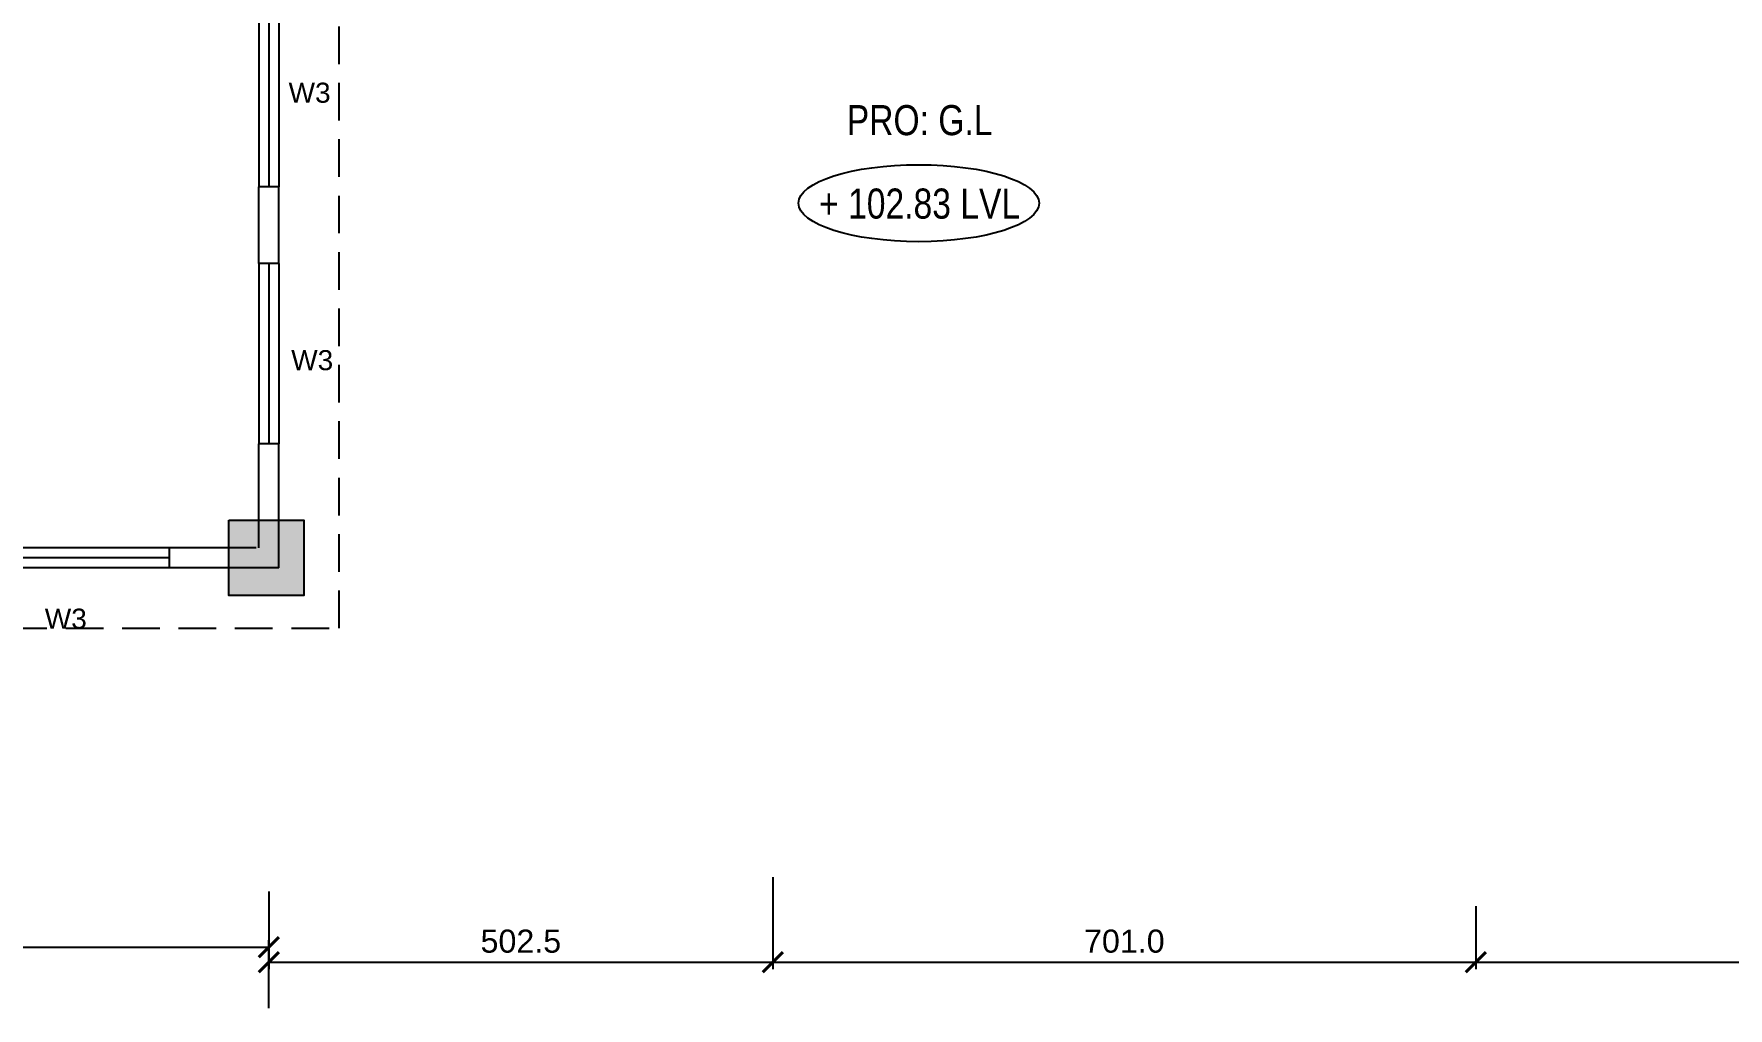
# Model space of a CAD drawing. Extents: x 53439 to 79867, y -144071 to -73305.
# Drawn here: x 61628 to 63317, y -128606 to -127634 of the extents above; entities that cross this region are included whole.
import ezdxf
from ezdxf.enums import TextEntityAlignment as Align

# ---------------------------------------------------------------- set-up
doc = ezdxf.new("R2010")
doc.units = 0
doc.header["$LTSCALE"] = 0.1
doc.header["$MEASUREMENT"] = 0
doc.header["$PDMODE"] = 35
doc.header["$PDSIZE"] = -0.8
doc.linetypes.add('HIDDEN', pattern=[0.375, 0.25, -0.125])
doc.layers.get('0').update_dxf_attribs({"linetype": 'CONTINUOUS'})
doc.layers.get('DEFPOINTS').update_dxf_attribs({"linetype": 'CONTINUOUS'})
for name, color, linetype in [('DOOR', 30, 'CONTINUOUS'), ('ESELEVATION', 7, 'CONTINUOUS'), ('HAT', 253, 'CONTINUOUS'), ('THIN_HA', 253, 'CONTINUOUS'), ('WALL', 6, 'CONTINUOUS'), ('WIN', 102, 'CONTINUOUS')]:
    doc.layers.add(name, color=color, linetype=linetype)
doc.styles.add('1MM', font='arial.ttf')
doc.styles.add('DIM', font='arial.ttf', dxfattribs={"width": 0.7, "height": 1})
doc.styles.add('DUTCH', font='arial.ttf')
doc.dimstyles.new('KRI', dxfattribs={"dimtxt": 23, "dimasz": 20, "dimexe": 7, "dimexo": 0, "dimgap": 9, "dimtad": 1, "dimdec": 1, "dimzin": 1, "dimtxsty": '1MM', "dimblk": 'ARCHTICK', "dimcen": 0.5, "dimclrd": 252, "dimclre": 252, "dimclrt": 7, "dimaunit": 1, "dimadec": 8, "dimazin": 3, "dimtfac": 1, "dimtdec": 1, "dimtmove": 0, "dimatfit": 3})

# ---------------------------------------------------------------- blocks, each defined once
blk = doc.blocks.new('HHRH')
at = {"layer": 'THIN_HA', "linetype": 'CONTINUOUS', "ltscale": 0.1}
blk.add_hatch(color=2, dxfattribs=at).paths.add_polyline_path([(-6923.03, -1177.102), (-6922.28, -1177.102), (-6922.28, -1177.852), (-6923.03, -1177.852)])
at = {"layer": 'THIN_HA', "color": 2, "linetype": 'CONTINUOUS', "ltscale": 0.1}
blk.add_lwpolyline([(-6923.03, -1177.102), (-6922.28, -1177.102), (-6922.28, -1177.852), (-6923.03, -1177.852)], close=True, dxfattribs=at)
blk = doc.blocks.new('_ARCHTICK')
at = {"layer": 'WALL', "color": 0, "const_width": 0.15}
blk.add_lwpolyline([(-0.5, -0.5), (0.5, 0.5)], dxfattribs=at)
blk = doc.blocks.new('*D79')
at = {"layer": 'DEFPOINTS', "color": 0, "linetype": 'CONTINUOUS', "ltscale": 0.1}
for p in [(60612.3, -128493.2), (61862.3, -128544.7), (61862.3, -128605.5)]:
    blk.add_point(p, dxfattribs=at)
at = {"layer": 'WIN', "color": 252, "linetype": 'CONTINUOUS', "ltscale": 0.1}
for p, q in [((60612.3, -128493.2), (60612.3, -128551.7)), ((60612.3, -128544.7), (61862.3, -128544.7)), ((61862.3, -128605.5), (61862.3, -128537.7))]:
    blk.add_line(p, q, dxfattribs=at)
at = {"layer": 'WIN', "color": 252, "linetype": 'CONTINUOUS', "ltscale": 0.1, "xscale": 20, "yscale": 20, "zscale": 20, "rotation": 180}
blk.add_blockref('_ARCHTICK', (60612.3, -128544.7), dxfattribs=at)
at = {"layer": 'WIN', "color": 252, "linetype": 'CONTINUOUS', "ltscale": 0.1, "xscale": 20, "yscale": 20, "zscale": 20}
blk.add_blockref('_ARCHTICK', (61862.3, -128544.7), dxfattribs=at)
at = {"layer": 'WIN', "color": 7, "linetype": 'CONTINUOUS', "ltscale": 0.1, "insert": (61237.3, -128524), "char_height": 23, "attachment_point": 5, "style": '1MM'}
blk.add_mtext('1250.0', dxfattribs=at)
blk = doc.blocks.new('*D116')
at = {"layer": 'DEFPOINTS', "color": 0, "linetype": 'CONTINUOUS', "ltscale": 0.1}
for p in [(62364.8, -128474.8), (61862.3, -128489.3), (62364.8, -128559.7)]:
    blk.add_point(p, dxfattribs=at)
at = {"layer": 'WIN', "color": 252, "linetype": 'CONTINUOUS', "ltscale": 0.1}
for p, q in [((62364.8, -128474.8), (62364.8, -128566.7)), ((61862.3, -128489.3), (61862.3, -128566.7)), ((61862.3, -128559.7), (62364.8, -128559.7))]:
    blk.add_line(p, q, dxfattribs=at)
at = {"layer": 'WIN', "color": 252, "linetype": 'CONTINUOUS', "ltscale": 0.1, "xscale": 20, "yscale": 20, "zscale": 20, "rotation": 180}
blk.add_blockref('_ARCHTICK', (61862.3, -128559.7), dxfattribs=at)
at = {"layer": 'WIN', "color": 252, "linetype": 'CONTINUOUS', "ltscale": 0.1, "xscale": 20, "yscale": 20, "zscale": 20}
blk.add_blockref('_ARCHTICK', (62364.8, -128559.7), dxfattribs=at)
at = {"layer": 'WIN', "color": 7, "linetype": 'CONTINUOUS', "ltscale": 0.1, "insert": (62113.6, -128538.9), "char_height": 23, "attachment_point": 5, "style": '1MM'}
blk.add_mtext('502.5', dxfattribs=at)
blk = doc.blocks.new('*D117')
at = {"layer": 'DEFPOINTS', "color": 0, "linetype": 'CONTINUOUS', "ltscale": 0.1}
for p in [(62364.8, -128474.8), (63065.8, -128504), (63065.8, -128559.7)]:
    blk.add_point(p, dxfattribs=at)
at = {"layer": 'WIN', "color": 252, "linetype": 'CONTINUOUS', "ltscale": 0.1}
for p, q in [((62364.8, -128474.8), (62364.8, -128566.7)), ((63065.8, -128504), (63065.8, -128566.7)), ((62364.8, -128559.7), (63065.8, -128559.7))]:
    blk.add_line(p, q, dxfattribs=at)
at = {"layer": 'WIN', "color": 252, "linetype": 'CONTINUOUS', "ltscale": 0.1, "xscale": 20, "yscale": 20, "zscale": 20, "rotation": 180}
blk.add_blockref('_ARCHTICK', (62364.8, -128559.7), dxfattribs=at)
at = {"layer": 'WIN', "color": 252, "linetype": 'CONTINUOUS', "ltscale": 0.1, "xscale": 20, "yscale": 20, "zscale": 20}
blk.add_blockref('_ARCHTICK', (63065.8, -128559.7), dxfattribs=at)
at = {"layer": 'WIN', "color": 7, "linetype": 'CONTINUOUS', "ltscale": 0.1, "insert": (62715.3, -128538.9), "char_height": 23, "attachment_point": 5, "style": '1MM'}
blk.add_mtext('701.0', dxfattribs=at)
blk = doc.blocks.new('*D118')
at = {"layer": 'DEFPOINTS', "color": 0, "linetype": 'CONTINUOUS', "ltscale": 0.1}
for p in [(63755.6, -128456.8), (63065.8, -128504), (63755.6, -128559.7)]:
    blk.add_point(p, dxfattribs=at)
at = {"layer": 'WIN', "color": 252, "linetype": 'CONTINUOUS', "ltscale": 0.1}
for p, q in [((63755.6, -128456.8), (63755.6, -128566.7)), ((63065.8, -128504), (63065.8, -128566.7)), ((63065.8, -128559.7), (63755.6, -128559.7))]:
    blk.add_line(p, q, dxfattribs=at)
at = {"layer": 'WIN', "color": 252, "linetype": 'CONTINUOUS', "ltscale": 0.1, "xscale": 20, "yscale": 20, "zscale": 20, "rotation": 180}
blk.add_blockref('_ARCHTICK', (63065.8, -128559.7), dxfattribs=at)
at = {"layer": 'WIN', "color": 252, "linetype": 'CONTINUOUS', "ltscale": 0.1, "xscale": 20, "yscale": 20, "zscale": 20}
blk.add_blockref('_ARCHTICK', (63755.6, -128559.7), dxfattribs=at)
at = {"layer": 'WIN', "color": 7, "linetype": 'CONTINUOUS', "ltscale": 0.1, "insert": (63410.7, -128538.9), "char_height": 23, "attachment_point": 5, "style": '1MM'}
blk.add_mtext('689.8', dxfattribs=at)

msp = doc.modelspace()

# ---------------------------------------------------------------- linework, layer by layer
at = {"layer": 'DOOR', "linetype": 'HIDDEN', "ltscale": 1500}
for p, q in [((61932.31, -128226.62), (61932.31, -125948.28)), ((60647.31, -128226.62), (61932.31, -128226.62))]:
    msp.add_line(p, q, dxfattribs=at)
at = {"layer": 'HAT', "linetype": 'CONTINUOUS', "ltscale": 0.1}
msp.add_ellipse((62510.36, -127802.83), major_axis=(119.94, 0), ratio=0.3200315, dxfattribs=at)
at = {"layer": 'WALL', "linetype": 'CONTINUOUS', "ltscale": 0.1}
for p, q in [((61852.31, -127862.87), (61852.31, -127786.62)), ((61852.31, -127862.87, 0), (61852.31, -127786.62, 0)), ((61872.31, -127786.62, 0), (61852.31, -127786.62, 0)), ((61872.31, -127862.87), (61872.31, -127786.62)), ((61872.31, -127862.87, 0), (61872.31, -127786.62, 0)), ((61872.31, -127862.87, 0), (61852.31, -127862.87, 0)), ((61852.31, -128146.62), (61852.31, -128042.87)), ((61872.31, -128042.87, 0), (61852.31, -128042.87, 0)), ((61872.31, -128166.62), (61872.31, -128042.87)), ((61849.81, -128146.62), (61763.31, -128146.62)), ((61763.31, -128166.62, 0), (61763.31, -128146.62, 0)), ((61867.31, -128166.62, 0), (61763.31, -128166.62, 0)), ((61872.31, -128166.62), (61763.31, -128166.62, 0))]:
    msp.add_line(p, q, dxfattribs=at)
for points in [[(61872.31, -127786.62), (61852.31, -127786.62)], [(61872.31, -127862.87), (61852.31, -127862.87)], [(61872.31, -128042.87), (61852.31, -128042.87)], [(61763.31, -128166.62), (61763.31, -128146.62)]]:
    msp.add_lwpolyline(points, dxfattribs=at)
at = {"layer": 'WIN'}
for p, q in [((61852.31, -127606.62, 0), (61852.31, -127786.62, 0)), ((61862.31, -127606.62, 0), (61862.31, -127786.62, 0)), ((61872.31, -127606.62, 0), (61872.31, -127786.62, 0)), ((61852.31, -127862.87, 0), (61852.31, -128042.87, 0)), ((61862.31, -127862.87, 0), (61862.31, -128042.87, 0)), ((61872.31, -127862.87, 0), (61872.31, -128042.87, 0)), ((61763.31, -128146.62, 0), (61583.31, -128146.62, 0)), ((61763.31, -128156.62, 0), (61583.31, -128156.62, 0)), ((61763.31, -128166.62, 0), (61583.31, -128166.62, 0))]:
    msp.add_line(p, q, dxfattribs=at)

# ---------------------------------------------------------------- block references
at = {"layer": 'THIN_HA', "color": 2, "linetype": 'CONTINUOUS', "xscale": 100, "yscale": 100, "zscale": 100}
msp.add_blockref('HHRH', (754125.28, -10408.87, 0), dxfattribs=at)

# ---------------------------------------------------------------- texts
at = {"style": 'DIM'}
for p in [(61881.99, -127702.67, 0), (61884.6, -127969.37, 0), (61638.92, -128227.17, 0)]:
    msp.add_text('W3', height=20, dxfattribs=at).set_placement(p)
at = {"layer": 'ESELEVATION', "linetype": 'CONTINUOUS', "ltscale": 0.1, "style": 'DUTCH', "width": 0.8}
for s, p in [('PRO: G.L', (62511.19, -127720.01)), ('+ 102.83 LVL', (62511.19, -127803.23))]:
    msp.add_text(s, height=30, dxfattribs=at).set_placement(p, align=Align.MIDDLE_CENTER)

# ---------------------------------------------------------------- dimensions: what is measured, and where the dimension line sits
at = {"layer": 'WIN', "linetype": 'CONTINUOUS', "ltscale": 0.1}
for base, p1, p2, picture, middle in [((63755.58, -128559.66), (63065.79, -128504), (63755.58, -128456.84), '*D118', (63410.69, -128538.92)), ((62364.81, -128559.66), (61862.31, -128489.29), (62364.81, -128474.78), '*D116', (62113.56, -128538.92)), ((63065.79, -128559.66), (62364.81, -128474.78), (63065.79, -128504), '*D117', (62715.3, -128538.92)), ((61862.31, -128544.74), (60612.31, -128493.21), (61862.31, -128605.53), '*D79', (61237.31, -128523.99))]:
    dim = msp.add_linear_dim(base=base, p1=p1, p2=p2, dimstyle='KRI', override={"dimtmove": 1}, dxfattribs=at)
    dim.commit()
    dim.dimension.update_dxf_attribs({"geometry": picture, "text_midpoint": middle})

doc.saveas('drawing.dxf')
